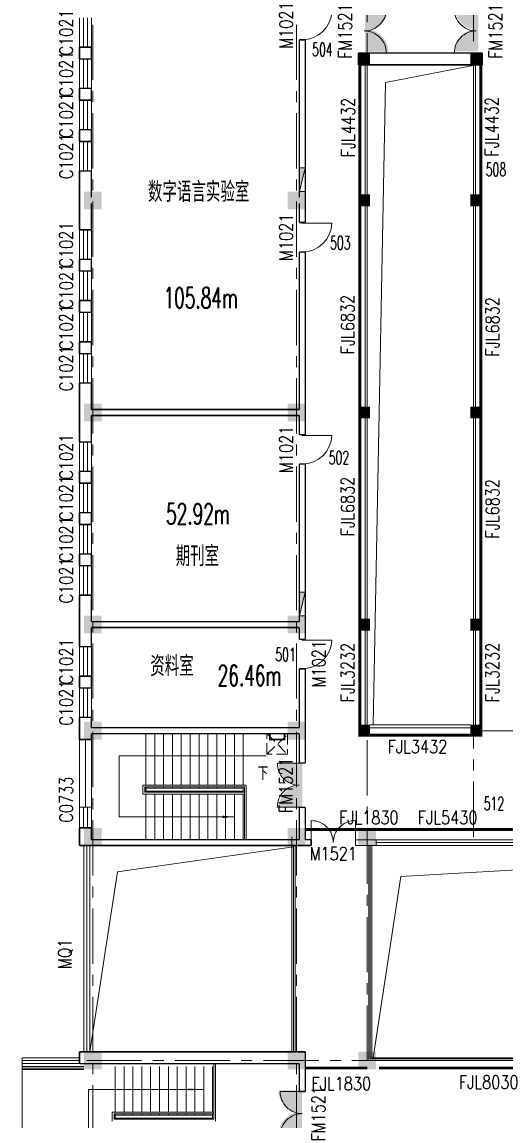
# Model space of a CAD drawing. Extents: x 1575758 to 1999219, y -897052 to -636879.
# Drawn here: x 1888848 to 1905286, y -698258 to -660952 of the extents above; entities that cross this region are included whole.
import ezdxf
from ezdxf.enums import TextEntityAlignment as Align

# ---------------------------------------------------------------- set-up
doc = ezdxf.new("R2010")
doc.units = 0
doc.header["$LTSCALE"] = 1500
doc.header["$MEASUREMENT"] = 0
doc.linetypes.add('CENTER', pattern=[2, 1.25, -0.25, 0.25, -0.25])
doc.linetypes.add('DASH', pattern=[0.35, 0.25, -0.1])
doc.layers.get('0').update_dxf_attribs({"linetype": 'CONTINUOUS', "lineweight": 5})
for name, color, linetype, lineweight in [('COLUMN', 7, 'CONTINUOUS', 5), ('DOTE', 7, 'CENTER', 5), ('LVTRY', 7, 'CONTINUOUS', 5), ('OTHER', 7, 'CONTINUOUS', 5), ('P-S-TEXT', 7, 'CONTINUOUS', 5), ('PUB_DIM', 7, 'CONTINUOUS', 5), ('STAIR', 7, 'CONTINUOUS', 0), ('U型玻璃', 7, 'CONTINUOUS', 5), ('WALL', 7, 'CONTINUOUS', 5), ('WINDOW', 7, 'CONTINUOUS', 0), ('WINDOW_TEXT', 7, 'CONTINUOUS', 5), ('我的', 7, 'CONTINUOUS', 5), ('消火栓', 7, 'CONTINUOUS', 5), ('看线', 7, 'CONTINUOUS', 5), ('防火卷帘', 7, 'CONTINUOUS', 5), ('防火卷帘名称', 7, 'CONTINUOUS', 5)]:
    doc.layers.add(name, color=color, linetype=linetype, lineweight=lineweight)
doc.layers.add('防火门', color=10, linetype='CONTINUOUS')
doc.styles.add('_SIMPLEX', font='SIMPLEX.shx', dxfattribs={"width": 0.6})
doc.styles.add('DIM_FONT', font='romans.shx', dxfattribs={"width": 0.6})
doc.styles.add('H1', font='romans.shx', dxfattribs={"width": 1.2, "bigfont": 'hztxt.shx'})
doc.styles.add('SIMPLEX', font='SIMPLEX.SHX', dxfattribs={"width": 0.6})

# ---------------------------------------------------------------- blocks, each defined once
blk = doc.blocks.new('_FZH')
blk.add_solid([(0.5, -0.5), (-0.5, -0.5), (0.5, 0.5), (-0.5, 0.5)])
blk = doc.blocks.new('M_A2ZXL')
blk.add_line((-0.472, 0), (-0.472, -1))
blk.add_arc((-0.5, 0), 1, 271.6231, 0)
blk = doc.blocks.new('_ARROW')
blk.add_solid([(0, 0), (-1, 0.1), (-1, -0.1)])
blk = doc.blocks.new('_WBLK')
for p, q in [((-0.5, 0.5), (0.5, 0.5)), ((0.5, 0.167), (-0.5, 0.167)), ((0.5, -0.167), (-0.5, -0.167)), ((-0.5, -0.5), (0.5, -0.5))]:
    blk.add_line(p, q)
at = {"layer": 'WINDOW_TEXT', "style": 'SIMPLEX', "flags": 9}
blk.add_attdef('A', text='', height=1, dxfattribs=at).set_placement((0, 1.5), align=Align.MIDDLE)
blk = doc.blocks.new('A$C68C06AB7')
at = {"layer": '消火栓'}
blk.add_hatch(color=256, dxfattribs=at).paths.add_polyline_path([(800, 200), (0, 200), (800, 0)])
blk.add_line((0, 200), (800, 0), dxfattribs=at)
blk.add_lwpolyline([(0, 200), (0, 0), (800, 0), (800, 200)], close=True, dxfattribs=at)
blk = doc.blocks.new('M_A3PTU')
for p, q in [((-0.5, 0), (-0.499, -0.498)), ((0.5, 0), (0.499, -0.498))]:
    blk.add_line(p, q)
for centre, start, end in [((-0.498, -0.001), 269.885, 0.0763), ((0.498, -0.001), 179.9237, 270.115)]:
    blk.add_arc(centre, 0.498, start, end)

msp = doc.modelspace()

# ---------------------------------------------------------------- hatches: boundary and pattern name
at = {"layer": '防火门'}
for points in [[(1900468.9, -660463), (1901268.6, -660463, -0.4059403), (1900468.9, -661240.3)], [(1904310.9, -660453), (1903511.2, -660453, 0.4059403), (1904310.9, -661230.3)], [(1900468.9, -661963.5), (1901268.6, -661963.5, 0.4059403), (1900468.9, -661186.1)], [(1904310.9, -661953.5), (1903511.2, -661953.5, -0.4059403), (1904310.9, -661176.2)], [(1898346.2, -686117.3), (1897546.5, -686117.3, 0.4059403), (1898346.2, -686894.6)], [(1898346.2, -687617.8), (1897546.5, -687617.8, -0.4059403), (1898346.2, -686840.5)], [(1898337.4, -697217.3), (1897537.7, -697217.3, 0.4059403), (1898337.4, -697994.6)], [(1898337.4, -698717.8), (1897537.7, -698717.8, -0.4059403), (1898337.4, -697940.5)]]:
    msp.add_hatch(color=256, dxfattribs=at).paths.add_polyline_path(points)

# ---------------------------------------------------------------- linework, layer by layer
at = {"layer": 'DOTE'}
for p, q in [((1891247.8, -713920.8), (1891247.8, -650709.5)), ((1898147.8, -713920.8), (1898147.8, -650709.5)), ((1900547.8, -696208), (1900547.8, -650709.5)), ((1904147.8, -688608), (1904147.8, -650709.5)), ((1904147.8, -685008), (1915297.7, -685008)), ((1973903.2, -696208), (1888847.8, -696208))]:
    msp.add_line(p, q, dxfattribs=at)
at = {"layer": 'LVTRY'}
msp.add_line((1888847.8, -700208), (1888847.8, -696108), dxfattribs=at)
at = {"layer": 'OTHER'}
for points in [[(1900749.9, -684807.9), (1901169.9, -663011.1), (1904247.8, -662407.9)], [(1891147.8, -695908), (1892082.1, -689797.2), (1898047.8, -688950.5)], [(1900747.8, -696108), (1901688.5, -689958.6), (1920047.8, -688908)]]:
    msp.add_lwpolyline(points, dxfattribs=at)
at = {"layer": 'PUB_DIM'}
for points in [[(1896047.8, -687932.9), (1892137.5, -687932.9), (1892137.5, -685862.4), (1897126.1, -685862.4)], [(1895007.8, -697183), (1891097.5, -697183), (1891097.5, -699053.5), (1896086.1, -699053.5)]]:
    msp.add_lwpolyline(points, dxfattribs=at)
at = {"layer": 'STAIR', "ltscale": 2}
for p, q in [((1900477.8, -684907.9), (1900477.8, -662407.9)), ((1900547.8, -684907.9), (1900547.8, -662407.9)), ((1904147.8, -684907.9), (1904147.8, -662407.9)), ((1904217.8, -684907.9), (1904217.8, -662407.9))]:
    msp.add_line(p, q, dxfattribs=at)
at = {"layer": 'STAIR'}
for p, q in [((1900647.8, -684807.9), (1904047.8, -684807.9)), ((1900647.8, -684907.9), (1904047.8, -684907.9)), ((1893047.8, -686857.9), (1893047.8, -685107.9)), ((1893347.8, -686857.9), (1893347.8, -685107.9)), ((1893647.8, -686857.9), (1893647.8, -685107.9)), ((1893947.8, -686857.9), (1893947.8, -685107.9)), ((1894247.8, -686857.9), (1894247.8, -685107.9)), ((1894547.8, -685107.9), (1894547.8, -686857.9)), ((1894847.8, -685107.9), (1894847.8, -686857.9)), ((1895147.8, -685107.9), (1895147.8, -686857.9)), ((1895447.8, -686857.9), (1895447.8, -685107.9)), ((1895747.8, -686857.9), (1895747.8, -685107.9)), ((1896047.8, -686857.9), (1896047.8, -685107.9)), ((1896347.8, -685107.9), (1896347.8, -686857.9)), ((1892947.8, -687157.9), (1892947.8, -686857.9)), ((1892947.8, -686857.9), (1896447.8, -686857.9)), ((1892947.8, -687157.9), (1896387.8, -687157.9)), ((1893007.8, -687097.9), (1893007.8, -686917.9)), ((1893007.8, -686917.9), (1896387.8, -686917.9)), ((1893007.8, -687097.9), (1896387.8, -687097.9)), ((1893047.8, -687097.9), (1893047.8, -686917.9)), ((1893047.8, -686957.9), (1896347.8, -686957.9)), ((1893047.8, -687057.9), (1896347.8, -687057.9)), ((1893047.8, -687157.9), (1893047.8, -688707.9)), ((1893347.8, -686957.9), (1893347.8, -686917.9)), ((1893347.8, -687057.9), (1893347.8, -687097.9)), ((1893347.8, -687157.9), (1893347.8, -688707.9)), ((1893647.8, -686957.9), (1893647.8, -686917.9)), ((1893647.8, -687057.9), (1893647.8, -687097.9)), ((1893647.8, -687157.9), (1893647.8, -688707.9)), ((1893947.8, -686957.9), (1893947.8, -686917.9)), ((1893947.8, -687057.9), (1893947.8, -687097.9)), ((1893947.8, -687157.9), (1893947.8, -688707.9)), ((1894247.8, -686957.9), (1894247.8, -686917.9)), ((1894247.8, -687057.9), (1894247.8, -687097.9)), ((1894247.8, -687157.9), (1894247.8, -688707.9)), ((1894547.8, -686917.9), (1894547.8, -686957.9)), ((1894547.8, -687097.9), (1894547.8, -687057.9)), ((1894547.8, -688707.9), (1894547.8, -687157.9)), ((1894847.8, -686917.9), (1894847.8, -686957.9)), ((1894847.8, -687097.9), (1894847.8, -687057.9)), ((1894847.8, -688707.9), (1894847.8, -687157.9)), ((1895147.8, -686917.9), (1895147.8, -686957.9)), ((1895147.8, -687097.9), (1895147.8, -687057.9)), ((1895147.8, -688707.9), (1895147.8, -687157.9)), ((1895447.8, -686957.9), (1895447.8, -686917.9)), ((1895447.8, -687057.9), (1895447.8, -687097.9)), ((1895447.8, -687157.9), (1895447.8, -688707.9)), ((1895747.8, -686957.9), (1895747.8, -686917.9)), ((1895747.8, -687057.9), (1895747.8, -687097.9)), ((1895747.8, -687157.9), (1895747.8, -688707.9)), ((1896047.8, -686957.9), (1896047.8, -686917.9)), ((1896047.8, -687057.9), (1896047.8, -687097.9)), ((1896047.8, -687157.9), (1896047.8, -688707.9)), ((1896347.8, -686917.9), (1896347.8, -687097.9)), ((1896347.8, -688707.9), (1896347.8, -687157.9)), ((1896387.8, -686917.9), (1896387.8, -688707.9)), ((1896447.8, -686857.9), (1896447.8, -688707.9)), ((1897997.8, -695908), (1897997.8, -688608)), ((1898053.2, -688907.9), (1898053.2, -695908)), ((1898109.8, -688907.9), (1898109.8, -695908)), ((1900599.6, -688907.9), (1900599.6, -696208)), ((1900649.3, -688907.9), (1900649.3, -696148)), ((1900699.6, -688907.9), (1900699.6, -696108)), ((1900697.8, -696108), (1925440.5, -696108)), ((1890947.8, -696408), (1888847.8, -696408)), ((1890947.8, -696468), (1888847.8, -696468)), ((1892007.8, -696408), (1892007.8, -697958)), ((1892307.8, -696408), (1892307.8, -697958)), ((1892607.8, -696408), (1892607.8, -697958)), ((1892907.8, -696408), (1892907.8, -697958)), ((1893207.8, -696408), (1893207.8, -697958)), ((1893507.8, -696408), (1893507.8, -697958)), ((1893807.8, -696408), (1893807.8, -697958)), ((1894107.8, -696408), (1894107.8, -697958)), ((1894407.8, -696408), (1894407.8, -697958)), ((1894707.8, -696408), (1894707.8, -697958)), ((1895007.8, -696408), (1895007.8, -697958)), ((1895307.8, -696408), (1895307.8, -697958)), ((1895347.8, -698198), (1895347.8, -696308)), ((1895407.8, -696308), (1895407.8, -698258)), ((1900649.3, -696148), (1925440.5, -696148)), ((1900847.8, -696208), (1925440.5, -696208)), ((1890947.8, -696508), (1888847.8, -696508)), ((1891907.8, -697958), (1895347.8, -697958)), ((1891907.8, -697958), (1891907.8, -698258)), ((1891967.8, -698018), (1895347.8, -698018)), ((1891967.8, -698018), (1891967.8, -698198)), ((1891967.8, -698198), (1895347.8, -698198)), ((1892007.8, -698198), (1892007.8, -698018)), ((1892007.8, -698058), (1895307.8, -698058)), ((1892007.8, -698158), (1895307.8, -698158)), ((1892307.8, -698018), (1892307.8, -698058)), ((1892307.8, -698198), (1892307.8, -698158)), ((1892607.8, -698018), (1892607.8, -698058)), ((1892607.8, -698198), (1892607.8, -698158)), ((1892907.8, -698018), (1892907.8, -698058)), ((1892907.8, -698198), (1892907.8, -698158)), ((1893207.8, -698018), (1893207.8, -698058)), ((1893207.8, -698198), (1893207.8, -698158)), ((1893507.8, -698018), (1893507.8, -698058)), ((1893507.8, -698198), (1893507.8, -698158)), ((1893807.8, -698018), (1893807.8, -698058)), ((1893807.8, -698198), (1893807.8, -698158)), ((1894107.8, -698018), (1894107.8, -698058)), ((1894107.8, -698198), (1894107.8, -698158)), ((1894407.8, -698018), (1894407.8, -698058)), ((1894407.8, -698198), (1894407.8, -698158)), ((1894707.8, -698018), (1894707.8, -698058)), ((1894707.8, -698198), (1894707.8, -698158)), ((1895007.8, -698018), (1895007.8, -698058)), ((1895007.8, -698198), (1895007.8, -698158)), ((1895307.8, -698198), (1895307.8, -698018))]:
    msp.add_line(p, q, dxfattribs=at)
at = {"layer": 'U型玻璃'}
for p, q in [((1900847.8, -688707.9), (1906247.8, -688707.9)), ((1900847.8, -688807.9), (1906247.8, -688807.9)), ((1900847.8, -688907.9), (1906247.8, -688907.9))]:
    msp.add_line(p, q, dxfattribs=at)
at = {"layer": 'WALL'}
for p, q in [((1900647.8, -684907.9), (1900247.8, -684907.9)), ((1904447.8, -684907.9), (1904047.8, -684907.9)), ((1900147.8, -688707.9), (1900847.8, -688707.9)), ((1900147.8, -688907.9), (1900147.8, -688707.9)), ((1900147.8, -688907.9), (1900847.8, -688907.9)), ((1900847.8, -688907.9), (1900847.8, -688707.9))]:
    msp.add_line(p, q, dxfattribs=at)
at = {"layer": 'WALL', "linetype": 'DASH'}
for p, q in [((1897146.8, -685107.9), (1897846.8, -685807.9)), ((1897146.8, -685807.9), (1897846.8, -685140.9))]:
    msp.add_line(p, q, dxfattribs=at)
at = {"layer": 'WALL', "const_width": 50}
for points in [[(1891197.8, -661807.9), (1890797.8, -661807.9)], [(1890797.8, -662207.9), (1890797.8, -661807.9)], [(1891197.8, -661807.9), (1891197.8, -662207.9)], [(1898247.8, -661557.9), (1898447.8, -661557.9)], [(1898247.8, -661557.9), (1898247.8, -666907.9)], [(1898447.8, -661557.9), (1898447.8, -667008)], [(1900247.8, -662007.9), (1900247.8, -662407.9)], [(1900247.8, -662007.9), (1904447.8, -662007.9)], [(1904447.8, -662407.9), (1904447.8, -662007.9)], [(1891197.8, -662207.9), (1890797.8, -662207.9)], [(1900247.8, -662407.9), (1904447.8, -662407.9)], [(1891197.8, -663207.9), (1890797.8, -663207.9)], [(1890797.8, -663607.9), (1890797.8, -663207.9)], [(1891197.8, -663207.9), (1891197.8, -663607.9)], [(1891197.8, -663607.9), (1890797.8, -663607.9)], [(1891197.8, -664607.9), (1890797.8, -664607.9)], [(1890797.8, -665007.9), (1890797.8, -664607.9)], [(1891197.8, -664607.9), (1891197.8, -665007.9)], [(1891197.8, -665007.9), (1890797.8, -665007.9)], [(1891197.8, -666007.9), (1890797.8, -666007.9)], [(1890797.8, -668007.9), (1890797.8, -666007.9)], [(1891197.8, -666007.9), (1891197.8, -666907.9)], [(1898247.8, -666907.9), (1898247.8, -666507.9)], [(1898447.8, -666507.9), (1898447.8, -667757.9)], [(1891197.8, -667107.9), (1891197.8, -668007.9)], [(1898247.8, -667107.9), (1898247.8, -667757.9)], [(1898247.8, -667757.9), (1898447.8, -667757.9)], [(1891197.8, -668007.9), (1890797.8, -668007.9)], [(1898247.8, -668757.9), (1898247.8, -674107.9)], [(1898247.8, -668757.9), (1898447.8, -668757.9)], [(1898447.8, -668757.9), (1898447.8, -674208)], [(1891197.8, -669007.9), (1890797.8, -669007.9)], [(1890797.8, -669407.9), (1890797.8, -669007.9)], [(1891197.8, -669007.9), (1891197.8, -669407.9)], [(1891197.8, -669407.9), (1890797.8, -669407.9)], [(1891197.8, -670407.9), (1890797.8, -670407.9)], [(1890797.8, -670807.9), (1890797.8, -670407.9)], [(1891197.8, -670407.9), (1891197.8, -670807.9)], [(1891197.8, -670807.9), (1890797.8, -670807.9)], [(1891197.8, -671807.9), (1890797.8, -671807.9)], [(1890797.8, -672207.9), (1890797.8, -671807.9)], [(1891197.8, -671807.9), (1891197.8, -672207.9)], [(1891197.8, -672207.9), (1890797.8, -672207.9)], [(1891197.8, -673207.9), (1890797.8, -673207.9)], [(1890797.8, -675207.9), (1890797.8, -673207.9)], [(1891197.8, -673207.9), (1891197.8, -674107.9)], [(1891197.8, -674107.9), (1898247.8, -674107.9)], [(1891197.8, -674307.9), (1891197.8, -675207.9)], [(1891197.8, -674307.9), (1898247.8, -674307.9)], [(1898247.8, -674957.9), (1898247.8, -674307.9)], [(1898447.8, -674957.9), (1898447.8, -674208)], [(1891197.8, -675207.9), (1890797.8, -675207.9)], [(1898247.8, -674957.9), (1898447.8, -674957.9)], [(1898247.8, -675957.9), (1898447.8, -675957.9)], [(1898247.8, -681307.9), (1898247.8, -675957.9)], [(1898447.8, -681907.9), (1898447.8, -675957.9)], [(1891197.8, -676207.9), (1890797.8, -676207.9)], [(1890797.8, -676607.9), (1890797.8, -676207.9)], [(1891197.8, -676207.9), (1891197.8, -676607.9)], [(1891197.8, -676607.9), (1890797.8, -676607.9)], [(1891197.8, -677607.9), (1890797.8, -677607.9)], [(1890797.8, -678007.9), (1890797.8, -677607.9)], [(1891197.8, -677607.9), (1891197.8, -678007.9)], [(1891197.8, -678007.9), (1890797.8, -678007.9)], [(1891197.8, -679007.9), (1890797.8, -679007.9)], [(1890797.8, -679407.9), (1890797.8, -679007.9)], [(1891197.8, -679007.9), (1891197.8, -679407.9)], [(1891197.8, -679407.9), (1890797.8, -679407.9)], [(1891197.8, -680407.9), (1890797.8, -680407.9)], [(1890797.8, -682158), (1890797.8, -680407.9)], [(1891197.8, -680407.9), (1891197.8, -681307.9)], [(1898247.8, -681307.9), (1891197.8, -681307.9)], [(1891197.8, -681507.9), (1891197.8, -682158)], [(1891197.8, -681507.9), (1898247.8, -681507.9)], [(1898247.8, -681907.9), (1898247.8, -681507.9)], [(1898247.8, -681907.9), (1898447.8, -681907.9)], [(1891197.8, -682158), (1890797.8, -682158)], [(1898247.8, -684907.9), (1898247.8, -682907.9)], [(1898247.8, -682907.9), (1898447.8, -682907.9)], [(1898447.8, -686108), (1898447.8, -682907.9)], [(1891197.8, -683158), (1890797.8, -683158)], [(1890797.8, -683558), (1890797.8, -683158)], [(1891197.8, -683158), (1891197.8, -683558)], [(1891197.8, -683558), (1890797.8, -683558)], [(1891197.8, -684558), (1890797.8, -684558)], [(1890797.8, -685307.9), (1890797.8, -684558)], [(1891197.8, -684558), (1891197.8, -684907.9)], [(1891197.8, -684907.9), (1898247.8, -684907.9)], [(1891197.8, -685307.9), (1890797.8, -685307.9)], [(1891197.8, -685107.9), (1891197.8, -685307.9)], [(1891197.8, -685107.9), (1898247.8, -685107.9)], [(1898247.8, -686108), (1898247.8, -685107.9)], [(1898447.8, -686108), (1898247.8, -686108)], [(1898447.8, -687607.9), (1898247.8, -687607.9)], [(1898247.8, -688707.9), (1898247.8, -687607.9)], [(1898447.8, -688707.9), (1898447.8, -687607.9)], [(1891197.8, -688307.9), (1890797.8, -688307.9)], [(1890797.8, -688907.9), (1890797.8, -688307.9)], [(1891197.8, -688307.9), (1891197.8, -688707.9)], [(1890797.8, -688907.9), (1898447.8, -688907.9)], [(1891197.8, -688707.9), (1898247.8, -688707.9)], [(1898447.8, -688707.9), (1898647.8, -688707.9)], [(1898447.8, -688907.9), (1898647.8, -688907.9)], [(1898647.8, -688707.9), (1898647.8, -688907.9)], [(1890797.8, -696308), (1890797.8, -695907.9)], [(1890797.8, -695908), (1898447.8, -695908)], [(1898447.8, -697258), (1898447.8, -695908)], [(1898247.8, -696308), (1890797.8, -696308)], [(1898247.8, -697258), (1898247.8, -696308)], [(1898447.8, -697258), (1898247.8, -697258)]]:
    msp.add_lwpolyline(points, dxfattribs=at)
at = {"layer": 'WALL', "linetype": 'DASH'}
msp.add_lwpolyline([(1897146.8, -685107.9), (1897846.8, -685107.9), (1897846.8, -685807.9), (1897146.8, -685807.9)], close=True, dxfattribs=at)
at = {"layer": 'WINDOW'}
for p, q in [((1890797.8, -687607.9), (1890797.8, -685307.9)), ((1890997.8, -687607.9), (1890997.8, -685307.9)), ((1891197.8, -687607.9), (1891197.8, -685307.9)), ((1891197.8, -687607.9), (1890797.8, -687607.9)), ((1890947.8, -695908), (1890947.8, -688907.9)), ((1891047.8, -695908), (1891047.8, -688907.9)), ((1891147.8, -695908), (1891147.8, -688907.9)), ((1890797.8, -696108), (1888847.8, -696108)), ((1890797.8, -696208), (1888847.8, -696208)), ((1890797.8, -696308), (1888847.8, -696308))]:
    msp.add_line(p, q, dxfattribs=at)
at = {"layer": '看线', "const_width": 50}
msp.add_lwpolyline([(1897246.8, -685107.9), (1897746.8, -685107.9), (1897746.8, -685307.9), (1897246.8, -685307.9)], close=True, dxfattribs=at)
at = {"layer": '防火卷帘', "linetype": 'DASH', "const_width": 100}
for points in [[(1900297.8, -666808), (1900297.8, -662407.9)], [(1904397.8, -666808), (1904397.8, -662407.9)], [(1900297.8, -667208), (1900297.8, -681208)], [(1904397.8, -667208), (1904397.8, -681208)], [(1900297.8, -681607.9), (1900297.8, -684808)], [(1904397.8, -681607.9), (1904397.8, -684808)], [(1904047.8, -685157.9), (1900647.8, -685157.9)], [(1906242.8, -688358), (1898447.8, -688358)], [(1900547.8, -696458), (1898447.8, -696458)], [(1900947.7, -696458), (1908847.8, -696458)]]:
    msp.add_lwpolyline(points, dxfattribs=at)

# ---------------------------------------------------------------- block references
at = {"layer": 'COLUMN', "yscale": 400, "zscale": 400, "rotation": 180}
for p, xscale in [((1900447.8, -662207.9), -400), ((1904247, -662207.9), -400), ((1900447.8, -685007.9), -400), ((1904247.8, -685007.9), 400)]:
    msp.add_blockref('_FZH', p, dxfattribs=dict(at, xscale=xscale))
at = {"layer": 'COLUMN'}
for p, xscale, yscale, zscale in [((1891247.8, -667007.9), 600, 600, 600), ((1898147.8, -667007.9), 600, 600, 600), ((1900447.8, -667008), 400, 400, 400), ((1904247.8, -667008), -400, 400, 400), ((1891247.8, -674207.9), 600, 600, 600), ((1898147.8, -674207.9), 600, 600, 600), ((1900447.8, -674207.9), 400, 400, 400), ((1904247.8, -674207.9), -400, 400, 400), ((1891247.8, -681407.9), 600, 600, 600), ((1898147.8, -681407.9), 600, 600, 600), ((1900447.8, -681407.9), 400, 400, 400), ((1904247.8, -681407.9), -400, 400, 400), ((1891247.8, -685008), 600, 600, 600), ((1898147.8, -685008), 600, 600, 600), ((1891247.8, -688607.9), 600, 600, 600), ((1898147.8, -688607.9), 600, 600, 600), ((1891247.8, -696208), 600, 600, 600), ((1898147.8, -696208), 600, 600, 600), ((1900547.8, -696208), 600, 600, 600)]:
    msp.add_blockref('_FZH', p, dxfattribs=dict(at, xscale=xscale, yscale=yscale, zscale=zscale))
at = {"layer": 'COLUMN', "linetype": 'DASH', "xscale": 600, "yscale": 600, "zscale": 600}
msp.add_blockref('_FZH', (1900547.8, -688606), dxfattribs=at)
at = {"layer": 'PUB_DIM', "xscale": 400, "yscale": 400, "zscale": 400}
msp.add_blockref('_ARROW', (1896047.8, -687932.9), dxfattribs=at)
at = {"layer": 'PUB_DIM', "xscale": -600, "yscale": 600, "zscale": 600, "rotation": 180}
msp.add_blockref('_ARROW', (1895007.8, -697183), dxfattribs=at)
at = {"layer": 'WINDOW'}
ref = msp.add_blockref('_WBLK', (1890997.8, -661307.9), dxfattribs=dict(at, xscale=-1000, yscale=400.000000004191, zscale=1000, rotation=90))
ref.add_attrib('A', 'C1021', dxfattribs={"layer": 'WINDOW_TEXT', "height": 450, "rotation": 90, "style": '_SIMPLEX', "width": 0.8, "flags": 8}).set_placement((1890347.8, -661307.9), align=Align.MIDDLE)
ref = msp.add_blockref('M_A2ZXL', (1898347.8, -661057.9), dxfattribs=dict(at, xscale=-1000, yscale=1000, zscale=1000, rotation=90))
ref.add_attrib('A', 'M1021', dxfattribs={"layer": 'WINDOW_TEXT', "height": 450, "rotation": 90, "style": '_SIMPLEX', "width": 0.8, "flags": 8}).set_placement((1897797.8, -661057.9), align=Align.MIDDLE)
ref = msp.add_blockref('M_A3PTU', (1900448.6, -661257.9), dxfattribs=dict(at, xscale=-1500, yscale=-1500, zscale=1500, rotation=270))
ref.add_attrib('A', 'FM1521', dxfattribs={"layer": 'WINDOW_TEXT', "height": 450, "rotation": 90, "style": '_SIMPLEX', "width": 0.8, "flags": 8}).set_placement((1899798.6, -661257.9), align=Align.MIDDLE)
ref = msp.add_blockref('M_A3PTU', (1904247, -661257.9), dxfattribs=dict(at, xscale=1500, yscale=-1500, zscale=1500, rotation=90))
ref.add_attrib('A', 'FM1521', dxfattribs={"layer": 'WINDOW_TEXT', "height": 450, "rotation": 90, "style": '_SIMPLEX', "width": 0.8, "flags": 8}).set_placement((1904897, -661257.9), align=Align.MIDDLE)
ref = msp.add_blockref('_WBLK', (1890997.8, -662707.9), dxfattribs=dict(at, xscale=-1000, yscale=400.0000000034925, zscale=1000, rotation=90))
ref.add_attrib('A', 'C1021', dxfattribs={"layer": 'WINDOW_TEXT', "height": 450, "rotation": 90, "style": '_SIMPLEX', "width": 0.8, "flags": 8}).set_placement((1890347.8, -662707.9), align=Align.MIDDLE)
ref = msp.add_blockref('_WBLK', (1890997.8, -664107.9), dxfattribs=dict(at, xscale=-1000, yscale=400.0000000037253, zscale=1000, rotation=90))
ref.add_attrib('A', 'C1021', dxfattribs={"layer": 'WINDOW_TEXT', "height": 450, "rotation": 90, "style": '_SIMPLEX', "width": 0.8, "flags": 8}).set_placement((1890347.8, -664107.9), align=Align.MIDDLE)
ref = msp.add_blockref('_WBLK', (1890997.8, -665507.9), dxfattribs=dict(at, xscale=-1000, yscale=400.0000000034925, zscale=1000, rotation=90))
ref.add_attrib('A', 'C1021', dxfattribs={"layer": 'WINDOW_TEXT', "height": 450, "rotation": 90, "style": '_SIMPLEX', "width": 0.8, "flags": 8}).set_placement((1890347.8, -665507.9), align=Align.MIDDLE)
ref = msp.add_blockref('M_A2ZXL', (1898347.8, -668257.9), dxfattribs=dict(at, xscale=-1000, yscale=1000, zscale=1000, rotation=90.00000000003998))
ref.add_attrib('A', 'M1021', dxfattribs={"layer": 'WINDOW_TEXT', "height": 450, "rotation": 90, "style": '_SIMPLEX', "width": 0.8, "flags": 8}).set_placement((1897797.8, -668257.9), align=Align.MIDDLE)
ref = msp.add_blockref('_WBLK', (1890997.8, -668507.9), dxfattribs=dict(at, xscale=-1000, yscale=400.000000004191, zscale=1000, rotation=90))
ref.add_attrib('A', 'C1021', dxfattribs={"layer": 'WINDOW_TEXT', "height": 450, "rotation": 90, "style": '_SIMPLEX', "width": 0.8, "flags": 8}).set_placement((1890347.8, -668507.9), align=Align.MIDDLE)
ref = msp.add_blockref('_WBLK', (1890997.8, -669907.9), dxfattribs=dict(at, xscale=-1000, yscale=400.0000000034925, zscale=1000, rotation=90))
ref.add_attrib('A', 'C1021', dxfattribs={"layer": 'WINDOW_TEXT', "height": 450, "rotation": 90, "style": '_SIMPLEX', "width": 0.8, "flags": 8}).set_placement((1890347.8, -669907.9), align=Align.MIDDLE)
ref = msp.add_blockref('_WBLK', (1890997.8, -671307.9), dxfattribs=dict(at, xscale=-1000, yscale=400.0000000037253, zscale=1000, rotation=90))
ref.add_attrib('A', 'C1021', dxfattribs={"layer": 'WINDOW_TEXT', "height": 450, "rotation": 90, "style": '_SIMPLEX', "width": 0.8, "flags": 8}).set_placement((1890347.8, -671307.9), align=Align.MIDDLE)
ref = msp.add_blockref('_WBLK', (1890997.8, -672707.9), dxfattribs=dict(at, xscale=-1000, yscale=400.0000000034925, zscale=1000, rotation=90))
ref.add_attrib('A', 'C1021', dxfattribs={"layer": 'WINDOW_TEXT', "height": 450, "rotation": 90, "style": '_SIMPLEX', "width": 0.8, "flags": 8}).set_placement((1890347.8, -672707.9), align=Align.MIDDLE)
ref = msp.add_blockref('M_A2ZXL', (1898347.8, -675457.9), dxfattribs=dict(at, xscale=-1000, yscale=1000, zscale=1000, rotation=90))
ref.add_attrib('A', 'M1021', dxfattribs={"layer": 'WINDOW_TEXT', "height": 450, "rotation": 90, "style": '_SIMPLEX', "width": 0.8, "flags": 8}).set_placement((1897797.8, -675457.9), align=Align.MIDDLE)
ref = msp.add_blockref('_WBLK', (1890997.8, -675707.9), dxfattribs=dict(at, xscale=-1000, yscale=400.000000004191, zscale=1000, rotation=90))
ref.add_attrib('A', 'C1021', dxfattribs={"layer": 'WINDOW_TEXT', "height": 450, "rotation": 90, "style": '_SIMPLEX', "width": 0.8, "flags": 8}).set_placement((1890347.8, -675707.9), align=Align.MIDDLE)
ref = msp.add_blockref('_WBLK', (1890997.8, -677107.9), dxfattribs=dict(at, xscale=-1000, yscale=400.0000000034925, zscale=1000, rotation=90))
ref.add_attrib('A', 'C1021', dxfattribs={"layer": 'WINDOW_TEXT', "height": 450, "rotation": 90, "style": '_SIMPLEX', "width": 0.8, "flags": 8}).set_placement((1890347.8, -677107.9), align=Align.MIDDLE)
ref = msp.add_blockref('_WBLK', (1890997.8, -678507.9), dxfattribs=dict(at, xscale=-1000, yscale=400.0000000037253, zscale=1000, rotation=90))
ref.add_attrib('A', 'C1021', dxfattribs={"layer": 'WINDOW_TEXT', "height": 450, "rotation": 90, "style": '_SIMPLEX', "width": 0.8, "flags": 8}).set_placement((1890347.8, -678507.9), align=Align.MIDDLE)
ref = msp.add_blockref('_WBLK', (1890997.8, -679907.9), dxfattribs=dict(at, xscale=-1000, yscale=400.0000000034925, zscale=1000, rotation=90))
ref.add_attrib('A', 'C1021', dxfattribs={"layer": 'WINDOW_TEXT', "height": 450, "rotation": 90, "style": '_SIMPLEX', "width": 0.8, "flags": 8}).set_placement((1890347.8, -679907.9), align=Align.MIDDLE)
ref = msp.add_blockref('M_A2ZXL', (1898347.8, -682407.9), dxfattribs=dict(at, xscale=-1000, yscale=1000, zscale=1000, rotation=90))
ref.add_attrib('A', 'M1021', dxfattribs={"layer": 'WINDOW_TEXT', "height": 450, "rotation": 90, "style": '_SIMPLEX', "width": 0.8, "flags": 8}).set_placement((1898910, -682734.9), align=Align.MIDDLE)
ref = msp.add_blockref('_WBLK', (1890997.8, -682658), dxfattribs=dict(at, xscale=-1000, yscale=400.000000004191, zscale=1000, rotation=90))
ref.add_attrib('A', 'C1021', dxfattribs={"layer": 'WINDOW_TEXT', "height": 450, "rotation": 90, "style": '_SIMPLEX', "width": 0.8, "flags": 8}).set_placement((1890347.8, -682658), align=Align.MIDDLE)
ref = msp.add_blockref('_WBLK', (1890997.8, -684058), dxfattribs=dict(at, xscale=-1000, yscale=400.0000000034925, zscale=1000, rotation=90))
ref.add_attrib('A', 'C1021', dxfattribs={"layer": 'WINDOW_TEXT', "height": 450, "rotation": 90, "style": '_SIMPLEX', "width": 0.8, "flags": 8}).set_placement((1890347.8, -684058), align=Align.MIDDLE)
ref = msp.add_blockref('M_A3PTU', (1898247.8, -686857.9), dxfattribs=dict(at, xscale=1500, yscale=-1500, zscale=1500, rotation=90))
ref.add_attrib('A', 'FM1521', dxfattribs={"layer": 'WINDOW_TEXT', "height": 450, "rotation": 90, "style": '_SIMPLEX', "width": 0.8, "flags": 8}).set_placement((1897788.3, -686857.9), align=Align.MIDDLE)
ref = msp.add_blockref('_WBLK', (1890997.8, -687957.9), dxfattribs=dict(at, xscale=700, yscale=400.0000000107102, zscale=700, rotation=90))
ref.add_attrib('A', 'C0733', dxfattribs={"layer": 'WINDOW_TEXT', "height": 450, "rotation": 90, "style": '_SIMPLEX', "width": 0.8, "flags": 8}).set_placement((1890347.8, -687350.6), align=Align.MIDDLE)
ref = msp.add_blockref('M_A3PTU', (1899397.8, -688807.9), dxfattribs=dict(at, xscale=1500, yscale=-1500, zscale=1500))
ref.add_attrib('A', 'M1521', dxfattribs={"layer": 'WINDOW_TEXT', "height": 450, "style": '_SIMPLEX', "width": 0.8, "flags": 8}).set_placement((1899397.8, -689181.8), align=Align.MIDDLE)
ref = msp.add_blockref('M_A3PTU', (1898347.8, -698008), dxfattribs=dict(at, xscale=1500, yscale=-1500, zscale=1500, rotation=90))
ref.add_attrib('A', 'FM1521', dxfattribs={"layer": 'WINDOW_TEXT', "height": 450, "rotation": 90, "style": '_SIMPLEX', "width": 0.8, "flags": 8}).set_placement((1898897.8, -698008, 360895.9), align=Align.MIDDLE)
at = {"layer": '消火栓', "rotation": 90}
for p in [(1898447.8, -666707.9), (1898447.8, -681107.9)]:
    msp.add_blockref('A$C68C06AB7', p, dxfattribs=at)

# ---------------------------------------------------------------- texts
at = {"layer": 'P-S-TEXT', "style": 'H1', "width": 0.8}
msp.add_text('下', height=450, dxfattribs=at).set_placement((1896834.9, -686677.4))
at = {"layer": 'WINDOW_TEXT', "style": '_SIMPLEX', "width": 0.8}
msp.add_text('MQ1', height=450, rotation=90, dxfattribs=at).set_placement((1890525.6, -693092.4))
at = {"layer": '我的', "color": 0, "lineweight": 5, "attachment_point": 1, "style": 'DIM_FONT'}
for s, insert, char_height, width in [('504', (1898683.3, -661661.6), 450, 1259.93), ('508', (1904564, -665732.2), 450, 1259.93), ('{\\f宋体|b0|i0|c134|p2;数字语言实验室}', (1893117.4, -666395), 600, 3708.207), ('503', (1899290.1, -668221.1), 450, 1259.93), ('{\\C3;105.84m}', (1893644.8, -669966.6), 700, 2217.31), ('502', (1899243.3, -675516.6), 450, 1259.93), ('{\\C3;52.92m}', (1893730.1, -677296.7), 700, 2217.31), ('{\\f宋体|b0|i0|c134|p2;期刊室}', (1894055.2, -678759.5), 600, 3620.03), ('501', (1897432.7, -682197.3), 450, 1259.93), ('{\\f宋体|b0|i0|c134|p2;资料室}', (1893193.2, -682492.4), 600, 3620.03), ('{\\C3;26.46m}', (1895478.3, -682787.3), 700, 1961.47), ('512', (1904495.7, -687259), 450, 1259.93)]:
    msp.add_mtext(s, dxfattribs=dict(at, insert=insert, char_height=char_height, width=width))
at = {"layer": '防火卷帘名称', "style": '_SIMPLEX', "width": 0.8}
for s, p in [('FJL4432', (1900126.9, -665547.9)), ('FJL4432', (1904996.8, -665518.8)), ('FJL6832', (1900110.6, -672233.1)), ('FJL6832', (1905023.6, -672312.2)), ('FJL6832', (1900110.6, -678408.7)), ('FJL6832', (1905023.6, -678487.9)), ('FJL3232', (1900110.6, -684046.1)), ('FJL3232', (1905023.5, -684046.1))]:
    msp.add_text(s, height=450, rotation=90, dxfattribs=at).set_placement(p)
for s, p in [('FJL3432', (1901242, -685775.1)), ('FJL1830', (1899590.7, -688184.2)), ('FJL5430', (1902262.5, -688184.2)), ('FJL1830', (1898660.1, -697214.4)), ('FJL8030', (1903655.9, -697165.5))]:
    msp.add_text(s, height=450, dxfattribs=at).set_placement(p)

doc.saveas('drawing.dxf')
